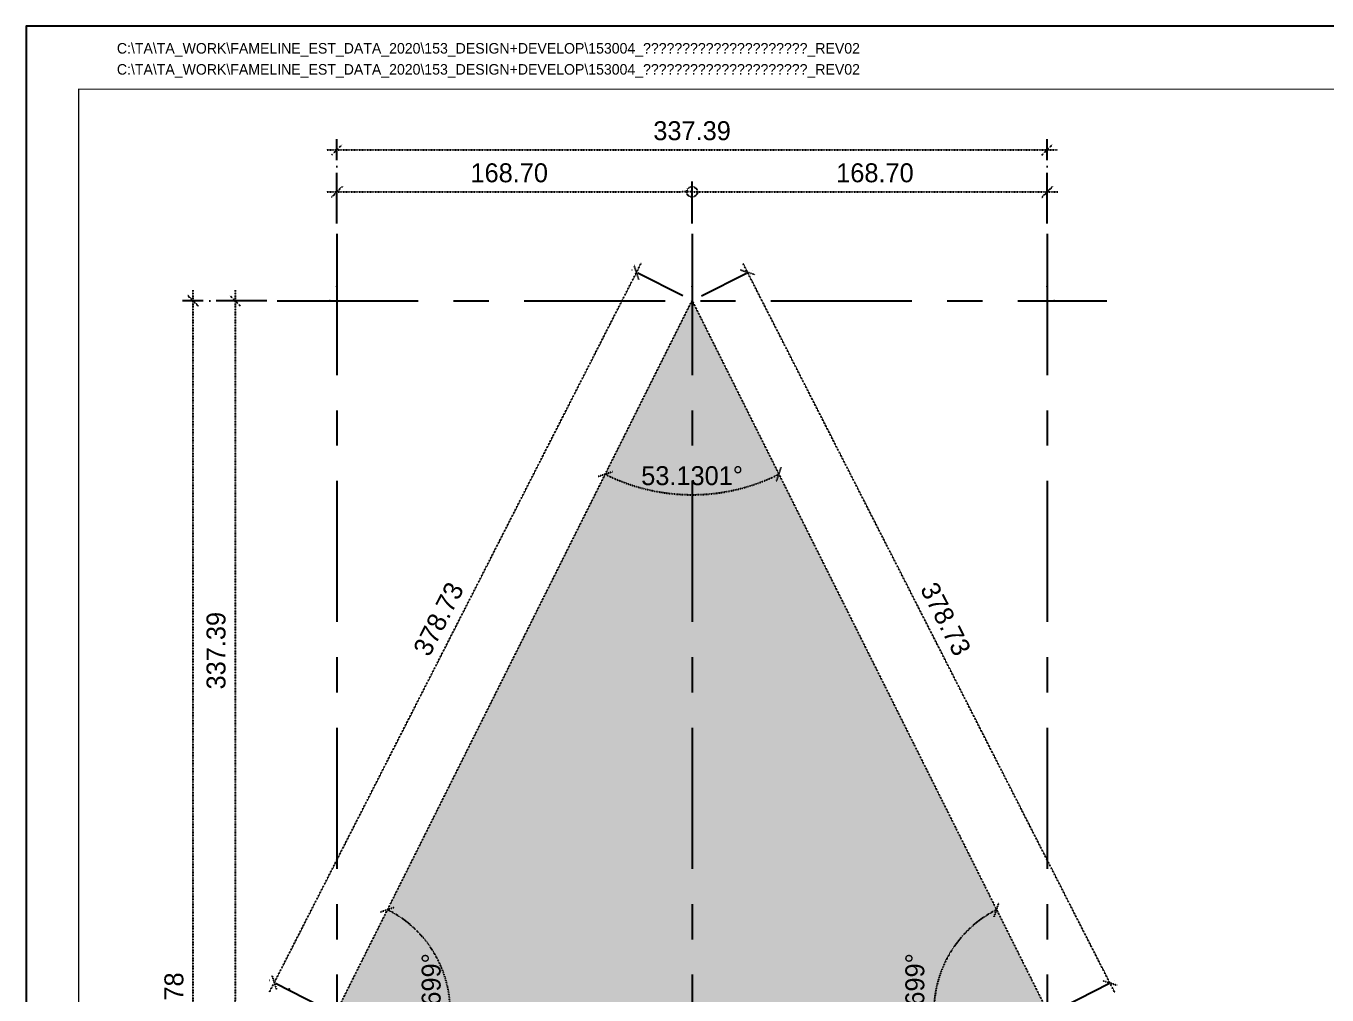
# Model space of a CAD drawing. Header units: millimetres. Extents: x -244126 to 368105, y -173968 to 259060.
# Drawn here: x 16362 to 16980, y 4488 to 4948 of the extents above; entities that cross this region are included whole.
import ezdxf
from ezdxf.enums import TextEntityAlignment as Align

# ---------------------------------------------------------------- set-up
doc = ezdxf.new("R2010")
doc.units = ezdxf.units.MM
doc.header["$MEASUREMENT"] = 0
for name, pattern in [('005_GG_TA_LINE', [13.75, 5, -1.25, 1.25, -1.25, 5]), ('ACAD_ISO04W100', [30, 24, -3, 0, -3]), ('CENTER', [2, 1.25, -0.25, 0.25, -0.25]), ('TA_GL_000.00010', [0.000275, 0.0001, -2.5e-05, 2.5e-05, -2.5e-05, 0.0001]), ('TA_GL_067.00000', [184.25, 67, -16.75, 16.75, -16.75, 67]), ('TA_HL_003.00000', [19.5, 10.65, -8.85])]:
    doc.linetypes.add(name, pattern=pattern)
for name, color, linetype in [('000 - D I M', 6, 'Continuous'), ('000 - GRID', 8, 'CENTER'), ('000 - H A T C H', 8, 'Continuous'), ('000 - L I N E 0.1', 1, 'Continuous'), ('000 - T E X T', 4, 'Continuous'), ('000 - TITLEBLOCK', 4, 'Continuous')]:
    doc.layers.add(name, color=color, linetype=linetype)
doc.styles.add('Cetury Gothic', font='GOTHIC.TTF')
doc.styles.add('CORDIA', font='cordia.shx')
doc.styles.add('TA', font='Cordia New.ttf', dxfattribs={"height": 4.5})
doc.dimstyles.new('DIM C-E', dxfattribs={"dimscale": 2, "dimtxt": 0.18, "dimasz": 0.1, "dimexe": 0.1, "dimexo": 0.1, "dimgap": 0.09, "dimtad": 1, "dimtoh": 1, "dimzin": 0, "dimdsep": 46, "dimtxsty": 'CORDIA', "dimblk1": 'ORIGIN', "dimblk2": 'OBLIQUE', "dimsah": 1, "dimcen": 0.1, "dimdle": 0.1, "dimclrd": 40, "dimclre": 140, "dimclrt": 3, "dimadec": 0, "dimazin": 0, "dimtfac": 1, "dimtix": 1, "dimtmove": 2, "dimatfit": 3, "dimfxl": 1, "dimtolj": 1, "dimtzin": 0, "dimarcsym": 0})
doc.dimstyles.new('DIM E-C', dxfattribs={"dimscale": 2, "dimtxt": 0.18, "dimasz": 0.1, "dimexe": 0.1, "dimexo": 0.1, "dimgap": 0.09, "dimtad": 1, "dimtoh": 1, "dimzin": 0, "dimdsep": 46, "dimtxsty": 'CORDIA', "dimblk1": 'OBLIQUE', "dimblk2": 'ORIGIN', "dimsah": 1, "dimcen": 0.1, "dimdle": 0.1, "dimclrd": 40, "dimclre": 140, "dimclrt": 3, "dimadec": 0, "dimazin": 0, "dimtfac": 1, "dimtix": 1, "dimtmove": 2, "dimatfit": 3, "dimfxl": 1, "dimtolj": 1, "dimtzin": 0, "dimarcsym": 0})
doc.dimstyles.new('DIM E-E', dxfattribs={"dimscale": 2, "dimtxt": 0.18, "dimasz": 0.1, "dimexe": 0.1, "dimexo": 0.1, "dimgap": 0.09, "dimtad": 1, "dimtoh": 1, "dimzin": 0, "dimdsep": 46, "dimtxsty": 'CORDIA', "dimblk": 'OBLIQUE', "dimcen": 0.1, "dimdle": 0.1, "dimclrd": 40, "dimclre": 140, "dimclrt": 3, "dimadec": 0, "dimazin": 0, "dimtfac": 1, "dimtix": 1, "dimtmove": 2, "dimatfit": 3, "dimfxl": 1, "dimtolj": 1, "dimtzin": 0, "dimarcsym": 0})

# ---------------------------------------------------------------- blocks, each defined once
blk = doc.blocks.new('A$Cfd196da9')
at = {"color": 0, "linetype": 'ByBlock', "const_width": 0.1}
blk.add_lwpolyline([(-143.5, -98), (96.5, -98), (96.5, 99), (-143.5, 99)], close=True, dxfattribs=at)
blk = doc.blocks.new('*U1674')
at = {"linetype": '005_GG_TA_LINE'}
blk.add_point((125, 592.5), dxfattribs=at)
at = {"layer": '000 - L I N E 0.1', "color": 21, "linetype": 'Continuous'}
blk.add_lwpolyline([(35.6, 1050), (0, 1050), (0, 1014.4)], dxfattribs=at)
at = {"layer": '000 - TITLEBLOCK', "color": 250}
blk.add_lwpolyline([(0, 0), (1485, 0), (1485, 1050), (0, 1050)], close=True, dxfattribs=at)
at = {"layer": '000 - T E X T', "color": 3, "xscale": 5, "yscale": 5, "zscale": 5}
blk.add_blockref('A$Cfd196da9', (742.5, 525), dxfattribs=at)
at = {"color": 4, "style": 'TA'}
blk.add_attdef('PAPER_SIZE', text='', height=6.25, dxfattribs=at).set_placement((1421.5, 24.94), align=Align.MIDDLE_RIGHT)
blk.add_attdef('SCALE_SIZE', text='', height=6.25, dxfattribs=at).set_placement((1433.78, 25.07), align=Align.MIDDLE_LEFT)
at = {"layer": '000 - T E X T', "color": 250, "style": 'TA'}
for tag, height, p in [('SUPERLINK', 5, (43.16, 1039.41)), ('NAMEFILE', 5, (43.16, 1029.41)), ('SC', 100, (8.41, 938.03))]:
    blk.add_attdef(tag, text='', height=height, dxfattribs=at).set_placement(p, align=Align.MIDDLE_LEFT)
at = {"layer": '000 - T E X T', "color": 4, "style": 'TA'}
for tag, height, p in [('NAME_JOB_1', 5, (1309.16, 845.63)), ('NAME_JOB_2', 5, (1309.16, 834.72)), ('NAME_PROJECT_1', 7.5, (1234.52, 797.42)), ('NAME_PROJECT_2', 7.5, (1234.52, 778.92)), ('NAME_PROJECT_3', 7.5, (1234.52, 760.42)), ('CODE_VALUE_1', 4.75, (1302.87, 722.8)), ('CODE_VALUE_2', 4.75, (1302.87, 707.8)), ('PART_NAME_VALUE_1', 4.75, (1302.87, 689.69)), ('PART_NAME_VALUE_2', 4.75, (1302.87, 674.69)), ('PART_NAME_VALUE_3', 4.75, (1302.87, 659.69)), ('MATTERIAL_VALUE_1', 9, (1304.89, 642.26)), ('SPEC_VALUE', 9, (1304.89, 621.71)), ('THICKNESS_VALUE', 9, (1304.89, 601.32)), ('COATING_VALUE_1', 9, (1304.89, 581.25)), ('COATING_VALUE_2', 9, (1304.89, 561.18)), ('NAME_TITLE_1', 6, (1236.27, 194.04)), ('NAME_TITLE_2', 6, (1236.27, 177.39)), ('NAME_TITLE_3', 6, (1236.27, 160.74)), ('DRAWING_NO1', 6, (1236.53, 82.29)), ('DRAWING_NO2', 6, (1236.53, 62.29))]:
    blk.add_attdef(tag, text='', height=height, dxfattribs=at).set_placement(p, align=Align.MIDDLE_LEFT)
for tag, p in [('NAME_DAFT', (1383.53, 340.54)), ('NAME_CHECKED', (1383.53, 306.49)), ('NAME_DESIGNER', (1383.53, 273.03)), ('NAME_DESIGN_MGR', (1383.53, 237.79))]:
    blk.add_attdef(tag, text='', height=9, dxfattribs=at).set_placement(p, align=Align.MIDDLE_CENTER)
for tag, p, height in [('REV', (1383.82, 125.62), 9.38), ('NAME_REMARK', (138.21, 43.26), 10)]:
    blk.add_attdef(tag, p, '', height=height, dxfattribs=at)
at = {"layer": '000 - T E X T', "color": 4, "style": 'Cetury Gothic'}
for tag, p in [('SHEET_NO.', (1403.95, 84.99)), ('TOTAL_SHEET_NO.', (1402.41, 44.1))]:
    blk.add_attdef(tag, text='', height=9, dxfattribs=at).set_placement(p, align=Align.CENTER)
blk = doc.blocks.new('*U305')
at = {"color": 3}
blk.add_point((0, -688.2), dxfattribs=at)
at = {"layer": '000 - GRID', "color": 0, "linetype": 'ByBlock'}
blk.add_line((0, 25), (0, -713.2), dxfattribs=at)
at = {"layer": '000 - GRID', "color": 0}
blk.add_point((0, 0), dxfattribs=at)
at = {"style": 'TA', "flags": 1}
blk.add_attdef('LOCATION', (6, 6), '', height=4.5, dxfattribs=at)
blk = doc.blocks.new('*U306')
at = {"color": 3}
blk.add_point((0, -344.1), dxfattribs=at)
at = {"layer": '000 - GRID', "color": 0, "linetype": 'ByBlock'}
blk.add_line((0, 25), (0, -369.1), dxfattribs=at)
at = {"layer": '000 - GRID', "color": 0}
blk.add_point((0, 0), dxfattribs=at)
at = {"style": 'TA', "flags": 1}
blk.add_attdef('LOCATION', (6, 6), '', height=4.5, dxfattribs=at)
blk = doc.blocks.new('_Oblique')
at = {"color": 0, "linetype": 'ByBlock', "lineweight": -2}
blk.add_line((-0.5, -0.5), (0.5, 0.5), dxfattribs=at)
blk = doc.blocks.new('_Origin')
at = {"color": 0, "linetype": 'ByBlock', "lineweight": -2}
blk.add_line((0, 0), (-1, 0), dxfattribs=at)
blk.add_circle((0, 0), 0.5, dxfattribs=at)
blk = doc.blocks.new('*D2596')
at = {"layer": '000 - D I M', "color": 40, "linetype": 'TA_GL_000.00010', "lineweight": -2, "transparency": 16777216}
blk.add_line((16461.35, 4822.65), (16461.35, 4485.26), dxfattribs=at)
at = {"layer": '000 - D I M', "color": 140, "linetype": 'ACAD_ISO04W100', "lineweight": -2, "transparency": 16777216}
for p, q in [((16476.35, 4817.65), (16456.35, 4817.65)), ((16476.35, 4480.26), (16456.35, 4480.26))]:
    blk.add_line(p, q, dxfattribs=at)
at = {"layer": 'Defpoints', "color": 0, "linetype": 'TA_GL_000.00010', "transparency": 16777216}
for p in [(16481.35, 4817.65), (16461.35, 4480.26), (16481.35, 4480.26)]:
    blk.add_point(p, dxfattribs=at)
at = {"layer": '000 - D I M', "color": 40, "linetype": 'TA_GL_000.00010', "lineweight": -2, "transparency": 16777216, "xscale": 5, "yscale": 5, "zscale": 5}
for name, p, rotation in [('_Oblique', (16461.35, 4817.65), 90), ('_Origin', (16461.35, 4480.26), 270)]:
    blk.add_blockref(name, p, dxfattribs=dict(at, rotation=rotation))
at = {"layer": '000 - D I M', "color": 3, "linetype": 'TA_GL_000.00010', "transparency": 16777216, "insert": (16452.35, 4651.46), "char_height": 9, "attachment_point": 5, "rotation": 90, "style": 'CORDIA'}
blk.add_mtext('\\A1;337.39', dxfattribs=at)
blk = doc.blocks.new('*D2598')
at = {"layer": '000 - D I M', "color": 40, "linetype": 'TA_GL_000.00010', "lineweight": -2, "transparency": 16777216}
blk.add_line((16504.7, 4869.36), (16673.4, 4869.36), dxfattribs=at)
at = {"layer": '000 - D I M', "color": 140, "linetype": 'ACAD_ISO04W100', "lineweight": -2, "transparency": 16777216}
for p, q in [((16509.7, 4854.36), (16509.7, 4874.36)), ((16678.4, 4854.36), (16678.4, 4874.36))]:
    blk.add_line(p, q, dxfattribs=at)
at = {"layer": 'Defpoints', "color": 0, "linetype": 'TA_GL_000.00010', "transparency": 16777216}
for p in [(16678.4, 4869.36), (16509.7, 4849.36), (16678.4, 4849.36)]:
    blk.add_point(p, dxfattribs=at)
at = {"layer": '000 - D I M', "color": 40, "linetype": 'TA_GL_000.00010', "lineweight": -2, "transparency": 16777216, "xscale": 5, "yscale": 5, "zscale": 5, "rotation": 180}
blk.add_blockref('_Oblique', (16509.7, 4869.36), dxfattribs=at)
at = {"layer": '000 - D I M', "color": 40, "linetype": 'TA_GL_000.00010', "lineweight": -2, "transparency": 16777216, "xscale": 5, "yscale": 5, "zscale": 5}
blk.add_blockref('_Origin', (16678.4, 4869.36), dxfattribs=at)
at = {"layer": '000 - D I M', "color": 3, "linetype": 'TA_GL_000.00010', "transparency": 16777216, "insert": (16591.55, 4878.36), "char_height": 9, "attachment_point": 5, "style": 'CORDIA'}
blk.add_mtext('\\A1;168.70', dxfattribs=at)
blk = doc.blocks.new('*D2599')
at = {"layer": '000 - D I M', "color": 140, "linetype": 'ACAD_ISO04W100', "lineweight": -2, "transparency": 16777216}
for p, q in [((16678.4, 4854.36), (16678.4, 4874.36)), ((16847.09, 4854.36), (16847.09, 4874.36))]:
    blk.add_line(p, q, dxfattribs=at)
at = {"layer": '000 - D I M', "color": 40, "linetype": 'TA_GL_000.00010', "lineweight": -2, "transparency": 16777216}
blk.add_line((16683.4, 4869.36), (16852.09, 4869.36), dxfattribs=at)
at = {"layer": 'Defpoints', "color": 0, "linetype": 'TA_GL_000.00010', "transparency": 16777216}
for p in [(16847.09, 4869.36), (16678.4, 4849.36), (16847.09, 4849.36)]:
    blk.add_point(p, dxfattribs=at)
at = {"layer": '000 - D I M', "color": 40, "linetype": 'TA_GL_000.00010', "lineweight": -2, "transparency": 16777216, "xscale": 5, "yscale": 5, "zscale": 5, "rotation": 180}
blk.add_blockref('_Origin', (16678.4, 4869.36), dxfattribs=at)
at = {"layer": '000 - D I M', "color": 40, "linetype": 'TA_GL_000.00010', "lineweight": -2, "transparency": 16777216, "xscale": 5, "yscale": 5, "zscale": 5}
blk.add_blockref('_Oblique', (16847.09, 4869.36), dxfattribs=at)
at = {"layer": '000 - D I M', "color": 3, "linetype": 'TA_GL_000.00010', "transparency": 16777216, "insert": (16765.25, 4878.36), "char_height": 9, "attachment_point": 5, "style": 'CORDIA'}
blk.add_mtext('\\A1;168.70', dxfattribs=at)
blk = doc.blocks.new('*D2600')
at = {"layer": '000 - D I M', "color": 40, "linetype": 'TA_GL_000.00010', "lineweight": -2, "transparency": 16777216}
blk.add_line((16441.35, 4822.65), (16441.35, 4137.87), dxfattribs=at)
at = {"layer": '000 - D I M', "color": 140, "linetype": 'ACAD_ISO04W100', "lineweight": -2, "transparency": 16777216}
for p, q in [((16476.35, 4817.65), (16436.35, 4817.65)), ((16476.35, 4142.87), (16436.35, 4142.87))]:
    blk.add_line(p, q, dxfattribs=at)
at = {"layer": 'Defpoints', "color": 0, "linetype": 'TA_GL_000.00010', "transparency": 16777216}
for p in [(16481.35, 4817.65), (16441.35, 4142.87), (16481.35, 4142.87)]:
    blk.add_point(p, dxfattribs=at)
at = {"layer": '000 - D I M', "color": 40, "linetype": 'TA_GL_000.00010', "lineweight": -2, "transparency": 16777216, "xscale": 5, "yscale": 5, "zscale": 5}
for p, rotation in [((16441.35, 4817.65), 90), ((16441.35, 4142.87), 270)]:
    blk.add_blockref('_Oblique', p, dxfattribs=dict(at, rotation=rotation))
at = {"layer": '000 - D I M', "color": 3, "linetype": 'TA_GL_000.00010', "transparency": 16777216, "insert": (16432.35, 4480.26), "char_height": 9, "attachment_point": 5, "rotation": 90, "style": 'CORDIA'}
blk.add_mtext('\\A1;674.78', dxfattribs=at)
blk = doc.blocks.new('*D2601')
at = {"layer": '000 - D I M', "color": 140, "linetype": 'ACAD_ISO04W100', "lineweight": -2, "transparency": 16777216}
for p, q in [((16509.7, 4854.36), (16509.7, 4894.36)), ((16847.09, 4854.36), (16847.09, 4894.36))]:
    blk.add_line(p, q, dxfattribs=at)
at = {"layer": '000 - D I M', "color": 40, "linetype": 'TA_GL_000.00010', "lineweight": -2, "transparency": 16777216}
blk.add_line((16504.7, 4889.36), (16852.09, 4889.36), dxfattribs=at)
at = {"layer": 'Defpoints', "color": 0, "linetype": 'TA_GL_000.00010', "transparency": 16777216}
for p in [(16847.09, 4889.36), (16509.7, 4849.36), (16847.09, 4849.36)]:
    blk.add_point(p, dxfattribs=at)
at = {"layer": '000 - D I M', "color": 40, "linetype": 'TA_GL_000.00010', "lineweight": -2, "transparency": 16777216, "xscale": 5, "yscale": 5, "zscale": 5, "rotation": 180}
blk.add_blockref('_Oblique', (16509.7, 4889.36), dxfattribs=at)
at = {"layer": '000 - D I M', "color": 40, "linetype": 'TA_GL_000.00010', "lineweight": -2, "transparency": 16777216, "xscale": 5, "yscale": 5, "zscale": 5}
blk.add_blockref('_Oblique', (16847.09, 4889.36), dxfattribs=at)
at = {"layer": '000 - D I M', "color": 3, "linetype": 'TA_GL_000.00010', "transparency": 16777216, "insert": (16678.4, 4898.36), "char_height": 9, "attachment_point": 5, "style": 'CORDIA'}
blk.add_mtext('\\A1;337.39', dxfattribs=at)
blk = doc.blocks.new('*D354')
at = {"layer": '000 - D I M', "color": 40, "linetype": 'TA_GL_000.00010', "lineweight": -2, "transparency": 16777216}
blk.add_arc((16678.4, 4817.65), 92.12, 243.43495, 296.56505, dxfattribs=at)
at = {"layer": 'Defpoints', "color": 0, "linetype": 'TA_GL_000.00010', "transparency": 16777216}
for p in [(16678.4, 4817.65), (16678.4, 4817.65), (16664.22, 4726.63), (16509.7, 4480.26), (16847.09, 4480.26)]:
    blk.add_point(p, dxfattribs=at)
at = {"layer": '000 - D I M', "color": 40, "linetype": 'TA_GL_000.00010', "lineweight": -2, "transparency": 16777216, "xscale": 5, "yscale": 5, "zscale": 5}
for p, rotation in [((16637.2, 4735.26), 153.4349488229188), ((16719.6, 4735.26), 26.56505117708155)]:
    blk.add_blockref('_Oblique', p, dxfattribs=dict(at, rotation=rotation))
at = {"layer": '000 - D I M', "color": 3, "linetype": 'TA_GL_000.00010', "transparency": 16777216, "insert": (16678.4, 4734.53), "char_height": 9, "attachment_point": 5, "style": 'CORDIA'}
blk.add_mtext('\\A1;53.1301°', dxfattribs=at)
blk = doc.blocks.new('*D355')
at = {"layer": '000 - D I M', "color": 40, "linetype": 'TA_GL_000.00010', "lineweight": -2, "transparency": 16777216}
blk.add_arc((16509.7, 4480.26), 53.83, 296.56505, 63.43495, dxfattribs=at)
at = {"layer": 'Defpoints', "color": 0, "linetype": 'TA_GL_000.00010', "transparency": 16777216}
for p in [(16678.4, 4817.65), (16509.7, 4480.26), (16509.7, 4480.26), (16559.91, 4460.85), (16678.4, 4142.87)]:
    blk.add_point(p, dxfattribs=at)
at = {"layer": '000 - D I M', "color": 40, "linetype": 'TA_GL_000.00010', "lineweight": -2, "transparency": 16777216, "xscale": 5, "yscale": 5, "zscale": 5}
for p, rotation in [((16533.78, 4528.41), 153.4349488229188), ((16533.78, 4432.12), 206.5650511770818)]:
    blk.add_blockref('_Oblique', p, dxfattribs=dict(at, rotation=rotation))
at = {"layer": '000 - D I M', "color": 3, "linetype": 'TA_GL_000.00010', "transparency": 16777216, "insert": (16554.53, 4480.26), "char_height": 9, "attachment_point": 5, "rotation": 90, "style": 'CORDIA'}
blk.add_mtext('\\A1;126.8699°', dxfattribs=at)
blk = doc.blocks.new('*D2591')
at = {"layer": '000 - D I M', "color": 40, "linetype": 'TA_GL_000.00010', "lineweight": -2, "transparency": 16777216}
blk.add_arc((16847.09, 4480.26), 53.83, 116.56505, 243.43495, dxfattribs=at)
at = {"layer": 'Defpoints', "color": 0, "linetype": 'TA_GL_000.00010', "transparency": 16777216}
for p in [(16678.4, 4817.65), (16796.89, 4499.68), (16847.09, 4480.26), (16847.09, 4480.26), (16678.4, 4142.87)]:
    blk.add_point(p, dxfattribs=at)
at = {"layer": '000 - D I M', "color": 40, "linetype": 'TA_GL_000.00010', "lineweight": -2, "transparency": 16777216, "xscale": 5, "yscale": 5, "zscale": 5}
for p, rotation in [((16823.02, 4528.41), 26.56505117708123), ((16823.02, 4432.12), 333.4349488229182)]:
    blk.add_blockref('_Oblique', p, dxfattribs=dict(at, rotation=rotation))
at = {"layer": '000 - D I M', "color": 3, "linetype": 'TA_GL_000.00010', "transparency": 16777216, "insert": (16784.26, 4480.26), "char_height": 9, "attachment_point": 5, "rotation": 90, "style": 'CORDIA'}
blk.add_mtext('\\A1;126.8699°', dxfattribs=at)
blk = doc.blocks.new('*D2592')
at = {"layer": '000 - D I M', "color": 40, "linetype": 'TA_GL_000.00010', "lineweight": -2, "transparency": 16777216}
blk.add_line((16477.69, 4489.27), (16654.28, 4835.56), dxfattribs=at)
at = {"layer": '000 - D I M', "color": 140, "linetype": 'ACAD_ISO04W100', "lineweight": -2, "transparency": 16777216}
for p, q in [((16673.94, 4819.93), (16647.56, 4833.38)), ((16501.89, 4482.54), (16475.51, 4495.99))]:
    blk.add_line(p, q, dxfattribs=at)
at = {"layer": 'Defpoints', "color": 0, "linetype": 'TA_GL_000.00010', "transparency": 16777216}
for p in [(16652.01, 4831.11), (16678.4, 4817.65), (16506.35, 4480.26)]:
    blk.add_point(p, dxfattribs=at)
at = {"layer": '000 - D I M', "color": 40, "linetype": 'TA_GL_000.00010', "lineweight": -2, "transparency": 16777216, "xscale": 5, "yscale": 5, "zscale": 5}
for p, rotation in [((16652.01, 4831.11), 62.98108673465944), ((16479.96, 4493.72), 242.9810867346594)]:
    blk.add_blockref('_Oblique', p, dxfattribs=dict(at, rotation=rotation))
at = {"layer": '000 - D I M', "color": 3, "linetype": 'TA_GL_000.00010', "transparency": 16777216, "insert": (16557.97, 4666.5), "char_height": 9, "attachment_point": 5, "rotation": 62.98109, "style": 'CORDIA'}
blk.add_mtext('\\A1;378.73', dxfattribs=at)
blk = doc.blocks.new('*D2593')
at = {"layer": '000 - D I M', "color": 140, "linetype": 'ACAD_ISO04W100', "lineweight": -2, "transparency": 16777216}
for p, q in [((16682.85, 4819.93), (16709.24, 4833.38)), ((16854.9, 4482.54), (16881.29, 4495.99))]:
    blk.add_line(p, q, dxfattribs=at)
at = {"layer": '000 - D I M', "color": 40, "linetype": 'TA_GL_000.00010', "lineweight": -2, "transparency": 16777216}
blk.add_line((16879.11, 4489.27), (16702.51, 4835.56), dxfattribs=at)
at = {"layer": 'Defpoints', "color": 0, "linetype": 'TA_GL_000.00010', "transparency": 16777216}
for p in [(16704.78, 4831.11), (16678.4, 4817.65), (16850.45, 4480.26)]:
    blk.add_point(p, dxfattribs=at)
at = {"layer": '000 - D I M', "color": 40, "linetype": 'TA_GL_000.00010', "lineweight": -2, "transparency": 16777216, "xscale": 5, "yscale": 5, "zscale": 5}
for p, rotation in [((16704.78, 4831.11), 117.0189132653406), ((16876.83, 4493.72), 297.0189132653406)]:
    blk.add_blockref('_Oblique', p, dxfattribs=dict(at, rotation=rotation))
at = {"layer": '000 - D I M', "color": 3, "linetype": 'TA_GL_000.00010', "transparency": 16777216, "insert": (16798.83, 4666.5), "char_height": 9, "attachment_point": 5, "rotation": 297.01891, "style": 'CORDIA'}
blk.add_mtext('\\A1;378.73', dxfattribs=at)

msp = doc.modelspace()

# ---------------------------------------------------------------- hatches: boundary and pattern name
at = {"layer": '000 - H A T C H', "linetype": 'TA_GL_000.00010'}
h = msp.add_hatch(dxfattribs=at)
h.set_pattern_fill('DOTS', color=8, scale=100, angle=25)
h.set_pattern_definition([(25, (11777.1046, -280.577), (0.1908477, 6.985106), [0, -6.25])])
h.paths.add_polyline_path([(16847.09282, 4480.26466), (16678.39777, 4817.65475), (16509.70272, 4480.26466), (16678.39777, 4142.87456)])

# ---------------------------------------------------------------- linework, layer by layer
at = {"color": 3, "linetype": 'TA_GL_000.00010'}
msp.add_lwpolyline([(16678.39777, 4817.65475), (16847.09282, 4480.26466), (16678.39777, 4142.87456), (16509.70272, 4480.26466)], close=True, dxfattribs=at)

# ---------------------------------------------------------------- block references
at = {"color": 2, "linetype": 'TA_HL_003.00000'}
ref = msp.add_blockref('*U1674', (16362.05062, 3898.13396), dxfattribs=at)
ref.add_attrib('SUPERLINK', 'C:\\TA\\TA_WORK\\FAMELINE_EST_DATA_2020\\153_DESIGN+DEVELOP\\153004_สวนสัตว์แห่งใหม่ย่านคลองหก_REV02', dxfattribs={"layer": '000 - T E X T', "color": 250, "height": 5, "style": 'TA'}).set_placement((16405.21221, 4937.54731), align=Align.MIDDLE_LEFT)
ref.add_attrib('NAMEFILE', 'C:\\TA\\TA_WORK\\FAMELINE_EST_DATA_2020\\153_DESIGN+DEVELOP\\153004_สวนสัตว์แห่งใหม่ย่านคลองหก_REV02', dxfattribs={"layer": '000 - T E X T', "color": 250, "height": 5, "style": 'TA'}).set_placement((16405.21221, 4927.54621), align=Align.MIDDLE_LEFT)
at = {"layer": '000 - GRID', "linetype": 'TA_GL_067.00000'}
for p in [(16509.70272, 4824.36296), (16678.39777, 4824.36296), (16847.09282, 4824.36296)]:
    msp.add_blockref('*U305', p, dxfattribs=at)
at = {"layer": '000 - GRID', "linetype": 'TA_GL_067.00000', "rotation": 90}
msp.add_blockref('*U306', (16506.34862, 4817.65475), dxfattribs=at)

# ---------------------------------------------------------------- dimensions: what is measured, and where the dimension line sits
at = {"layer": '000 - D I M', "linetype": 'TA_GL_000.00010'}
for base, p1, p2, dimstyle, picture, middle in [((16847.09282, 4889.36296), (16509.70272, 4849.36296), (16847.09282, 4849.36296), 'DIM E-E', '*D2601', (16678.39777, 4898.36296)), ((16678.39777, 4869.36296), (16509.70272, 4849.36296), (16678.39777, 4849.36296), 'DIM E-C', '*D2598', (16591.55025, 4878.36296)), ((16847.09282, 4869.36296), (16678.39777, 4849.36296), (16847.09282, 4849.36296), 'DIM C-E', '*D2599', (16765.2453, 4878.36296))]:
    dim = msp.add_linear_dim(base=base, p1=p1, p2=p2, dimstyle=dimstyle, override={"dimscale": 50}, dxfattribs=at)
    dim.commit()
    dim.dimension.update_dxf_attribs({"geometry": picture, "text_midpoint": middle})
for p1, distance, picture, middle in [((16506.34862, 4480.26466), 29.61964, '*D2592', (16557.96864, 4666.50401)), ((16850.44692, 4480.26466), -29.61964, '*D2593', (16798.82691, 4666.50401))]:
    dim = msp.add_aligned_dim(p1=p1, p2=(16678.39777, 4817.65475), distance=distance, dimstyle='DIM E-E', override={"dimscale": 50}, dxfattribs=at)
    dim.commit()
    dim.dimension.update_dxf_attribs({"geometry": picture, "text_midpoint": middle})
for base, p2, dimstyle, picture, middle in [((16441.34862, 4142.87456), (16481.34862, 4142.87456), 'DIM E-E', '*D2600', (16432.34862, 4480.26466)), ((16461.34862, 4480.26466), (16481.34862, 4480.26466), 'DIM E-C', '*D2596', (16452.34862, 4651.4597))]:
    dim = msp.add_linear_dim(base=base, p1=(16481.34862, 4817.65475), p2=p2, angle=90, dimstyle=dimstyle, override={"dimscale": 50}, dxfattribs=at)
    dim.commit()
    dim.dimension.update_dxf_attribs({"geometry": picture, "text_midpoint": middle})
for base, line1, line2, picture, middle in [((16664.21729, 4726.6326), ((16678.39777, 4817.65475), (16847.09282, 4480.26466)), ((16509.70272, 4480.26466), (16678.39777, 4817.65475)), '*D354', (16678.39777, 4734.53462)), ((16559.90825, 4460.84666), ((16678.39777, 4142.87456), (16509.70272, 4480.26466)), ((16509.70272, 4480.26466), (16678.39777, 4817.65475)), '*D355', (16554.53258, 4480.26466)), ((16796.8873, 4499.68265), ((16678.39777, 4142.87456), (16847.09282, 4480.26466)), ((16847.09282, 4480.26466), (16678.39777, 4817.65475)), '*D2591', (16784.26297, 4480.26466))]:
    dim = msp.add_angular_dim_2l(base=base, line1=line1, line2=line2, dimstyle='DIM E-E', override={"dimscale": 50, "dimadec": 4}, dxfattribs=at)
    dim.commit()
    dim.dimension.update_dxf_attribs({"geometry": picture, "text_midpoint": middle})

doc.saveas('drawing.dxf')
